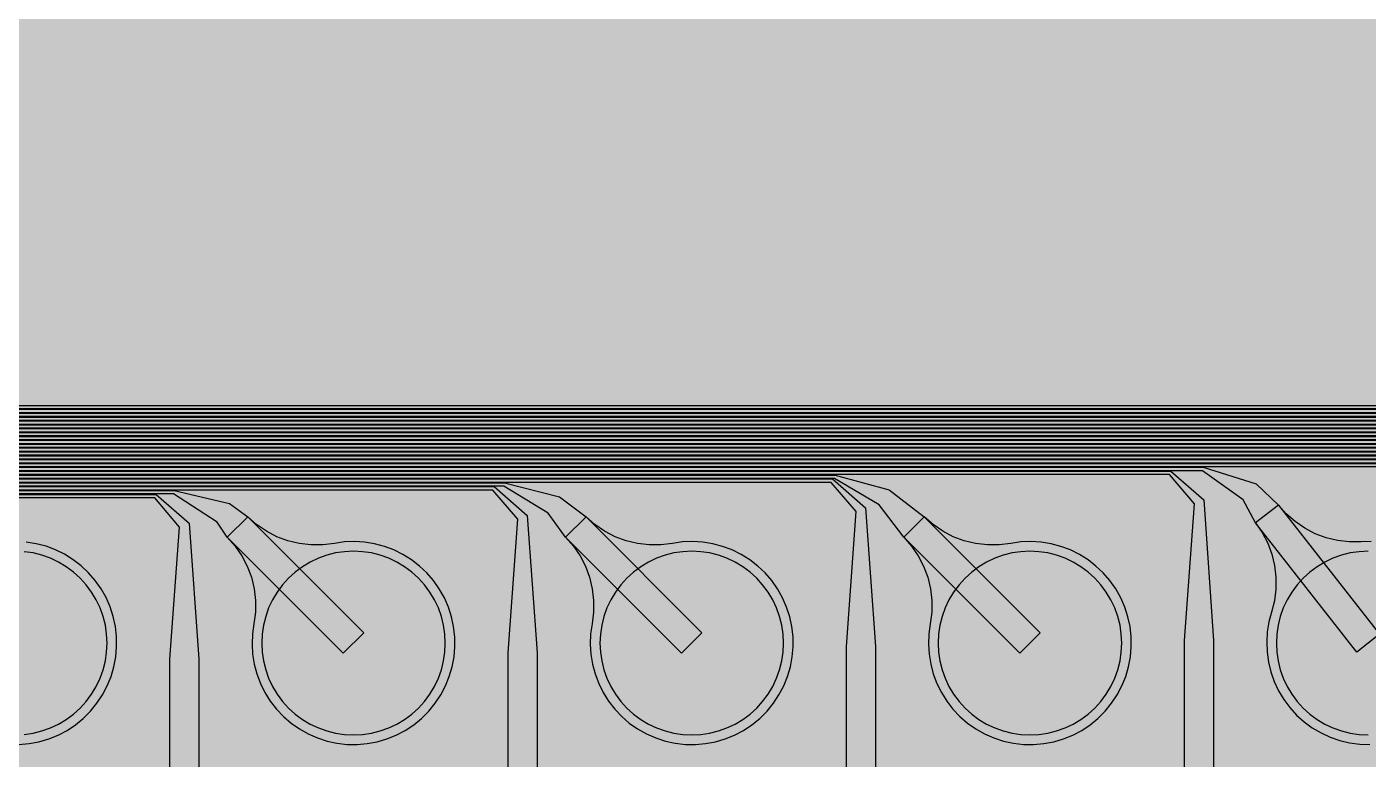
# Model space of a CAD drawing. Header units: metres. Extents: x -7231 to 10969, y -37556 to 1873.
# Drawn here: x -4007 to -2618, y -28051 to -27294 of the extents above; entities that cross this region are included whole.
import ezdxf

# ---------------------------------------------------------------- set-up
doc = ezdxf.new("R2010")
doc.units = ezdxf.units.M
for name, color, linetype in [('Metal1', 4, 'CONTINUOUS'), ('Metal2', 3, 'CONTINUOUS'), ('Polyimide', 7, 'CONTINUOUS'), ('Polyimide_Negative', 5, 'CONTINUOUS')]:
    doc.layers.add(name, color=color, linetype=linetype)

msp = doc.modelspace()

# ---------------------------------------------------------------- hatches: boundary and pattern name
at = {"layer": 'Polyimide'}
msp.add_hatch(color=7, dxfattribs=at).paths.add_polyline_path([(4065.7, -468), (4066.7, -502), (4068.5, -536), (4071.4, -570), (4075.5, -604), (4081, -638), (4088, -672), (4096.5, -706), (4106.6, -740), (4118.3, -774), (4131.6, -808), (4146.5, -842), (4162.9, -876), (4180.7, -910), (4199.8, -944), (4220.2, -978), (4241.7, -1012), (4264.2, -1046), (4287.5, -1080), (4311.5, -1114), (4336, -1148), (4360.9, -1182), (4385.9, -1216), (4410.9, -1250), (4435.7, -1284), (4460.2, -1318), (4484.2, -1352), (4507.5, -1385.9), (4530, -1419.9), (4551.5, -1453.9), (4571.9, -1487.9), (4591.1, -1521.9), (4608.9, -1555.9), (4625.3, -1589.9), (4640.1, -1623.9), (4653.4, -1657.9), (4665.1, -1691.9), (4675.2, -1725.9), (4683.7, -1759.9), (4690.7, -1793.9), (4696.2, -1827.9), (4700.3, -1861.9), (4703.2, -1895.9), (4705.1, -1929.9), (4706.1, -1963.9), (4706.4, -1997.9), (4706.5, -2031.9), (4706.5, -4793), (4710, -4838.4), (4720.2, -4882.7), (4737.1, -4925), (4760.1, -4964.2), (4788.9, -4999.5), (4822.6, -5030), (4860.5, -5055.1), (4901.8, -5074.2), (4901.8, -5074.2), (4970.7, -5105.2), (5034.7, -5145.3), (5092.8, -5193.5), (5143.8, -5249.2), (5186.9, -5311.2), (5221.2, -5378.4), (5246.2, -5449.7), (5261.4, -5523.7), (5266.5, -5599), (5261.4, -5674.3), (5246.2, -5748.3), (5221.2, -5819.6), (5186.9, -5886.8), (5143.8, -5948.8), (5092.8, -6004.5), (5034.7, -6052.7), (4970.7, -6092.8), (4901.8, -6123.8), (4860.5, -6142.9), (4822.6, -6168), (4788.9, -6198.5), (4760.1, -6233.8), (4737.1, -6273), (4720.2, -6315.3), (4710, -6359.6), (4706.5, -6405), (4706.5, -9221.5), (4710, -9266.9), (4720.2, -9311.2), (4737.1, -9353.5), (4760.1, -9392.7), (4788.9, -9428), (4822.6, -9458.5), (4860.5, -9483.6), (4901.8, -9502.7), (4970.7, -9533.7), (5034.7, -9573.8), (5092.8, -9622), (5143.8, -9677.7), (5186.9, -9739.7), (5221.2, -9806.9), (5246.2, -9878.2), (5261.4, -9952.2), (5266.5, -10027.5), (5261.4, -10102.8), (5246.2, -10176.8), (5221.2, -10248.1), (5186.9, -10315.3), (5143.8, -10377.3), (5092.8, -10433), (5034.7, -10481.2), (4970.7, -10521.3), (4901.8, -10552.3), (4860.5, -10571.4), (4822.6, -10596.5), (4788.9, -10627), (4760.1, -10662.3), (4737.1, -10701.5), (4720.2, -10743.8), (4710, -10788.1), (4706.5, -10833.5), (4706.5, -13650), (4710, -13695.4), (4720.2, -13739.7), (4737.1, -13782), (4760.1, -13821.2), (4788.9, -13856.5), (4822.6, -13887), (4860.5, -13912.1), (4901.8, -13931.2), (4970.7, -13962.2), (5034.7, -14002.2), (5092.8, -14050.5), (5143.8, -14106.2), (5186.9, -14168.2), (5221.2, -14235.4), (5246.2, -14306.7), (5261.4, -14380.7), (5266.5, -14456), (5261.4, -14531.3), (5246.2, -14605.3), (5221.2, -14676.5), (5186.9, -14743.8), (5143.8, -14805.8), (5092.8, -14861.5), (5034.7, -14909.7), (4970.7, -14949.8), (4901.8, -14980.8), (4860.5, -14999.9), (4822.6, -15025), (4788.9, -15055.5), (4760.1, -15090.8), (4737.1, -15130), (4720.2, -15172.3), (4710, -15216.6), (4706.5, -15262), (4706.5, -15456), (4720.9, -15750), (4764.1, -16041.3), (4835.7, -16326.8), (4934.9, -16604), (5060.7, -16870.2), (5212.1, -17122.7), (5387.5, -17359.2), (5585.2, -17577.3), (5803.3, -17775), (6039.8, -17950.4), (6292.3, -18101.8), (6558.4, -18227.6), (6835.6, -18326.8), (7121.2, -18398.3), (7412.4, -18441.5), (7706.5, -18456), (9969, -18456), (10047.4, -18459.8), (10125.1, -18471.4), (10201.2, -18490.4), (10275.2, -18516.9), (10346.1, -18550.5), (10413.5, -18590.8), (10476.5, -18637.6), (10534.7, -18690.3), (10587.4, -18748.5), (10634.2, -18811.5), (10674.5, -18878.9), (10708.1, -18949.8), (10734.6, -19023.8), (10753.6, -19099.9), (10765.2, -19177.6), (10769, -19256), (10769, -20895.8), (10730.2, -20951.4), (10694.6, -21009.1), (10662.2, -21068.6), (10633.2, -21129.9), (10607.6, -21192.7), (10585.5, -21256.7), (10566.9, -21322), (10552, -21388.1), (10540.8, -21455), (10533.4, -21522.3), (10529.6, -21590), (10529.6, -21657.8), (10533.4, -21725.5), (10540.8, -21792.9), (10552, -21859.7), (10566.9, -21925.9), (10585.5, -21991.1), (10607.6, -22055.2), (10633.2, -22117.9), (10662.2, -22179.2), (10694.6, -22238.7), (10730.2, -22296.4), (10769, -22352), (10769, -32454.2), (10728.7, -32510.5), (10691.7, -32568.9), (10658, -32629.3), (10627.8, -32691.6), (10601.2, -32755.4), (10578.2, -32820.7), (10558.9, -32887.1), (10543.4, -32954.5), (10531.8, -33022.7), (10524, -33091.4), (10520.1, -33160.5), (10520.1, -33229.7), (10524, -33298.8), (10531.8, -33367.5), (10543.4, -33435.7), (10558.9, -33503.1), (10578.2, -33569.5), (10601.2, -33634.8), (10627.8, -33698.6), (10658, -33760.8), (10691.7, -33821.3), (10728.7, -33879.7), (10769, -33936), (10769, -36556), (10765.2, -36634.4), (10753.6, -36712.1), (10734.6, -36788.2), (10708.1, -36862.1), (10674.5, -36933.1), (10634.2, -37000.5), (10587.4, -37063.5), (10534.7, -37121.7), (10476.5, -37174.4), (10413.5, -37221.2), (10346.1, -37261.5), (10275.2, -37295.1), (10201.2, -37321.6), (10125.1, -37340.6), (10047.4, -37352.1), (9969, -37356), (-6231, -37356), (-6309.4, -37352.1), (-6387.1, -37340.6), (-6463.2, -37321.6), (-6537.2, -37295.1), (-6608.1, -37261.5), (-6675.5, -37221.2), (-6738.5, -37174.4), (-6796.7, -37121.7), (-6849.4, -37063.5), (-6896.2, -37000.5), (-6936.5, -36933.1), (-6970.1, -36862.1), (-6996.6, -36788.2), (-7015.6, -36712.1), (-7027.2, -36634.4), (-7031, -36556), (-7031, -33936), (-6990.7, -33879.8), (-6953.7, -33821.3), (-6920, -33760.9), (-6889.8, -33698.6), (-6863.2, -33634.8), (-6840.2, -33569.5), (-6820.9, -33503.1), (-6805.4, -33435.7), (-6793.7, -33367.5), (-6785.9, -33298.8), (-6782, -33229.7), (-6782, -33160.5), (-6785.9, -33091.4), (-6793.7, -33022.7), (-6805.4, -32954.5), (-6820.9, -32887.1), (-6840.2, -32820.6), (-6863.2, -32755.4), (-6889.8, -32691.5), (-6920, -32629.3), (-6953.7, -32568.9), (-6990.7, -32510.4), (-7031, -32454.2), (-7031, -22364.8), (-6990.7, -22308.6), (-6953.7, -22250.1), (-6920, -22189.7), (-6889.8, -22127.5), (-6863.2, -22063.6), (-6840.2, -21998.4), (-6820.9, -21931.9), (-6805.4, -21864.5), (-6793.7, -21796.3), (-6785.9, -21727.6), (-6782, -21658.5), (-6782, -21589.3), (-6785.9, -21520.3), (-6793.7, -21451.5), (-6805.4, -21383.3), (-6820.9, -21315.9), (-6840.2, -21249.5), (-6863.2, -21184.2), (-6889.8, -21120.4), (-6920, -21058.1), (-6953.7, -20997.7), (-6990.7, -20939.3), (-7031, -20883), (-7031, -19256), (-7027.2, -19177.6), (-7015.6, -19099.9), (-6996.6, -19023.8), (-6970.1, -18949.8), (-6936.5, -18878.9), (-6896.2, -18811.5), (-6849.4, -18748.5), (-6796.7, -18690.3), (-6738.5, -18637.6), (-6675.5, -18590.8), (-6608.1, -18550.5), (-6537.2, -18516.9), (-6463.2, -18490.4), (-6387.1, -18471.4), (-6309.4, -18459.8), (-6231, -18456), (-3968.5, -18456), (-3674.4, -18441.5), (-3383.2, -18398.3), (-3097.6, -18326.8), (-2820.4, -18227.6), (-2554.3, -18101.8), (-2301.8, -17950.4), (-2065.3, -17775), (-1847.2, -17577.3), (-1649.5, -17359.2), (-1474.1, -17122.7), (-1322.7, -16870.2), (-1196.9, -16604), (-1097.7, -16326.8), (-1026.1, -16041.3), (-982.9, -15750), (-968.5, -15456), (-968.5, -15262), (-972, -15216.6), (-982.2, -15172.3), (-999.1, -15130), (-1022.1, -15090.8), (-1050.9, -15055.5), (-1084.6, -15025), (-1122.5, -14999.9), (-1163.8, -14980.8), (-1232.7, -14949.8), (-1296.7, -14909.7), (-1354.8, -14861.5), (-1405.8, -14805.8), (-1448.9, -14743.8), (-1483.2, -14676.5), (-1508.2, -14605.3), (-1523.4, -14531.3), (-1528.5, -14456), (-1523.4, -14380.7), (-1508.2, -14306.7), (-1483.2, -14235.4), (-1448.9, -14168.2), (-1405.8, -14106.2), (-1354.8, -14050.5), (-1296.7, -14002.2), (-1232.7, -13962.2), (-1163.8, -13931.2), (-1122.5, -13912.1), (-1084.6, -13887), (-1050.9, -13856.5), (-1022.1, -13821.2), (-999.1, -13782), (-982.2, -13739.7), (-972, -13695.4), (-968.5, -13650), (-968.5, -12309.6), (-972, -12264.3), (-982.2, -12219.9), (-999.1, -12177.7), (-1022.1, -12138.5), (-1050.9, -12103.2), (-1084.6, -12072.6), (-1122.5, -12047.5), (-1163.8, -12028.5), (-1232.7, -11997.4), (-1296.7, -11957.4), (-1354.8, -11909.1), (-1405.8, -11853.5), (-1448.9, -11791.5), (-1483.2, -11724.2), (-1508.2, -11653), (-1523.4, -11579), (-1528.5, -11503.7), (-1523.4, -11428.3), (-1508.2, -11354.4), (-1483.2, -11283.1), (-1448.9, -11215.9), (-1405.8, -11153.8), (-1354.8, -11098.2), (-1296.7, -11049.9), (-1232.7, -11009.9), (-1163.8, -10978.8), (-1122.5, -10959.8), (-1084.6, -10934.7), (-1050.9, -10904.1), (-1022.1, -10868.9), (-999.1, -10829.6), (-982.2, -10787.4), (-972, -10743), (-968.5, -10697.7), (-968.5, -9357.3), (-972, -9311.9), (-982.2, -9267.6), (-999.1, -9225.4), (-1022.1, -9186.1), (-1050.9, -9150.8), (-1084.6, -9120.3), (-1122.5, -9095.2), (-1163.8, -9076.2), (-1163.8, -9076.2), (-1232.7, -9045.1), (-1296.7, -9005.1), (-1354.8, -8956.8), (-1405.8, -8901.1), (-1448.9, -8839.1), (-1483.2, -8771.9), (-1508.2, -8700.6), (-1523.4, -8626.7), (-1528.5, -8551.3), (-1523.4, -8476), (-1508.2, -8402), (-1483.2, -8330.8), (-1448.9, -8263.5), (-1405.8, -8201.5), (-1354.8, -8145.9), (-1296.7, -8097.6), (-1232.7, -8057.6), (-1163.8, -8026.5), (-1163.8, -8026.5), (-1122.5, -8007.4), (-1084.6, -7982.4), (-1050.9, -7951.8), (-1022.1, -7916.5), (-999.1, -7877.3), (-982.2, -7835), (-972, -7790.7), (-968.5, -7745.4), (-968.5, -6405), (-972, -6359.6), (-982.2, -6315.3), (-999.1, -6273), (-1022.1, -6233.8), (-1050.9, -6198.5), (-1084.6, -6168), (-1122.5, -6142.9), (-1163.8, -6123.8), (-1163.8, -6123.8), (-1232.7, -6092.8), (-1296.7, -6052.7), (-1354.8, -6004.5), (-1405.8, -5948.8), (-1448.9, -5886.8), (-1483.2, -5819.6), (-1508.2, -5748.3), (-1523.4, -5674.3), (-1528.5, -5599), (-1523.4, -5523.7), (-1508.2, -5449.7), (-1483.2, -5378.4), (-1448.9, -5311.2), (-1405.8, -5249.2), (-1354.8, -5193.5), (-1296.7, -5145.3), (-1232.7, -5105.2), (-1163.8, -5074.2), (-1163.8, -5074.2), (-1122.5, -5055.1), (-1084.6, -5030), (-1050.9, -4999.5), (-1022.1, -4964.2), (-999.1, -4925), (-982.2, -4882.7), (-972, -4838.4), (-968.5, -4793), (-968.5, -2031.9), (-968.4, -1997.9), (-968.1, -1963.9), (-967.1, -1929.9), (-965.2, -1895.9), (-962.2, -1861.9), (-958, -1827.9), (-952.4, -1793.9), (-945.3, -1759.9), (-936.6, -1725.9), (-926.4, -1691.9), (-914.4, -1657.9), (-900.9, -1623.9), (-885.7, -1589.9), (-869.1, -1555.9), (-850.9, -1521.9), (-831.4, -1487.9), (-810.6, -1453.9), (-788.7, -1419.9), (-765.8, -1385.9), (-742.1, -1352), (-717.6, -1318), (-692.7, -1284), (-667.4, -1250), (-641.9, -1216), (-616.4, -1182), (-591.1, -1148), (-566.1, -1114), (-541.7, -1080), (-517.9, -1046), (-495, -1012), (-473.1, -978), (-452.4, -944), (-432.8, -910), (-414.7, -876), (-398, -842), (-382.9, -808), (-369.3, -774), (-357.4, -740), (-347.1, -706), (-338.4, -672), (-331.3, -638), (-325.7, -604), (-321.5, -570), (-318.6, -536), (-316.7, -502), (-315.7, -468), (-315.3, -434), (-315.2, -400), (-315.2, 401), (-315.2, 451), (-315.2, 1644), (-270.2, 1644), (-270, 1637.1), (-269.4, 1630.3), (-268.2, 1623.5), (-266.7, 1616.8), (-264.7, 1610.2), (-262.3, 1603.8), (-259.4, 1597.6), (-256.2, 1591.5), (-252.6, 1585.7), (-248.6, 1580.1), (-244.2, 1574.8), (-239.5, 1569.8), (-234.5, 1565.1), (-229.2, 1560.7), (-223.6, 1556.7), (-217.8, 1553.1), (-211.7, 1549.8), (-205.4, 1547), (-199, 1544.6), (-192.4, 1542.6), (-185.7, 1541), (-179, 1539.9), (-172.1, 1539.2), (-165.2, 1539), (-158.4, 1539.2), (-151.5, 1539.9), (-144.8, 1541), (-138.1, 1542.6), (-131.5, 1544.6), (-125.1, 1547), (-118.8, 1549.8), (-112.8, 1553.1), (-106.9, 1556.7), (-101.3, 1560.7), (-96, 1565.1), (-91, 1569.8), (-86.3, 1574.8), (-81.9, 1580.1), (-77.9, 1585.7), (-74.3, 1591.5), (-71.1, 1597.6), (-68.2, 1603.8), (-65.8, 1610.2), (-63.8, 1616.8), (-62.3, 1623.5), (-61.1, 1630.3), (-60.5, 1637.1), (-60.2, 1644), (1853, 1644), (1853, 1573), (3815.2, 1573), (3815.5, 1579.5), (3816.1, 1586.1), (3817.2, 1592.5), (3818.7, 1598.9), (3820.6, 1605.1), (3822.9, 1611.3), (3825.6, 1617.2), (3828.6, 1623), (3832.1, 1628.6), (3835.9, 1633.9), (3840.1, 1638.9), (3844.5, 1643.7), (3849.3, 1648.2), (3854.4, 1652.3), (3859.7, 1656.1), (3865.2, 1659.6), (3871, 1662.7), (3877, 1665.4), (3883.1, 1667.7), (3889.4, 1669.6), (3895.7, 1671.1), (3902.2, 1672.1), (3908.7, 1672.8), (3915.2, 1673), (3921.8, 1672.8), (3928.3, 1672.1), (3934.8, 1671.1), (3941.1, 1669.6), (3947.4, 1667.7), (3953.5, 1665.4), (3959.5, 1662.7), (3965.2, 1659.6), (3970.8, 1656.1), (3976.1, 1652.3), (3981.2, 1648.2), (3986, 1643.7), (3990.4, 1638.9), (3994.6, 1633.9), (3998.4, 1628.6), (4001.9, 1623), (4004.9, 1617.2), (4007.6, 1611.3), (4009.9, 1605.1), (4011.8, 1598.9), (4013.3, 1592.5), (4014.4, 1586.1), (4015, 1579.5), (4015.2, 1573), (4065.2, 1573), (4065.2, 451), (4065.2, 401), (4065.2, -400), (4065.3, -434), (4065.7, -468)])

# ---------------------------------------------------------------- linework, layer by layer
at = {"layer": 'Metal1'}
for points in [[(1352.7, -19211.9), (1352.7, -30199.7), (1321.7, -30230.7), (-5962.2, -30230.7), (-5993.2, -30199.7), (-5993.2, -27720.3), (-5962.2, -27689.2), (-22.8, -27689.2), (11.1, -27719.1), (21.5, -27877.1), (21.5, -28671), (-8.5, -28671), (-8.5, -27877.1), (1.9, -27722.9), (-24.2, -27692.8), (-5960.8, -27692.8), (-5989.7, -27721.7), (-5989.7, -30198.3), (-5960.8, -30227.2), (1320.3, -30227.2), (1349.2, -30198.3), (1349.2, -19211.9)], [(1344.7, -19211.9), (1344.7, -30191.7), (1313.7, -30222.7), (-5954.2, -30222.7), (-5985.2, -30191.7), (-5985.2, -27728.3), (-5954.2, -27697.2), (-372.8, -27697.2), (-338.9, -27727.1), (-328.5, -27883.5), (-328.5, -28671), (-358.5, -28671), (-358.5, -27883.5), (-348.1, -27730.9), (-374.2, -27700.8), (-5952.8, -27700.8), (-5981.7, -27729.7), (-5981.7, -30190.3), (-5952.8, -30219.2), (1312.3, -30219.2), (1341.2, -30190.3), (1341.2, -19211.9)], [(1336.7, -19211.9), (1336.7, -30183.7), (1305.7, -30214.7), (-5946.2, -30214.7), (-5977.2, -30183.7), (-5977.2, -27736.3), (-5946.2, -27705.2), (-722.8, -27705.2), (-688.9, -27735.1), (-678.5, -27889.9), (-678.5, -28671), (-708.5, -28671), (-708.5, -27889.9), (-698.1, -27738.9), (-724.2, -27708.8), (-5944.8, -27708.8), (-5973.7, -27737.7), (-5973.7, -30182.3), (-5944.8, -30211.2), (1304.3, -30211.2), (1333.2, -30182.3), (1333.2, -19211.9)], [(1328.7, -19211.9), (1328.7, -30175.7), (1297.7, -30206.7), (-5938.2, -30206.7), (-5969.2, -30175.7), (-5969.2, -27744.3), (-5938.2, -27713.2), (-1072.8, -27713.2), (-1038.8, -27743.1), (-1028.5, -27896.3), (-1028.5, -28671), (-1058.5, -28671), (-1058.5, -27896.3), (-1048.2, -27746.9), (-1074.2, -27716.8), (-5936.8, -27716.8), (-5965.7, -27745.7), (-5965.7, -30174.3), (-5936.8, -30203.2), (1296.3, -30203.2), (1325.2, -30174.3), (1325.2, -19211.9)], [(1320.7, -19211.9), (1320.7, -30167.7), (1289.7, -30198.7), (-5930.2, -30198.7), (-5961.2, -30167.7), (-5961.2, -27752.3), (-5930.2, -27721.2), (-1422.8, -27721.2), (-1388.8, -27751.1), (-1378.5, -27902.7), (-1378.5, -28671), (-1408.5, -28671), (-1408.5, -27902.7), (-1398.2, -27754.9), (-1424.2, -27724.8), (-5928.8, -27724.8), (-5957.7, -27753.7), (-5957.7, -30166.3), (-5928.8, -30195.2), (1288.3, -30195.2), (1317.2, -30166.3), (1317.2, -19211.9)], [(1312.7, -19211.9), (1312.7, -30159.7), (1281.7, -30190.7), (-5922.2, -30190.7), (-5953.2, -30159.7), (-5953.2, -27760.3), (-5922.2, -27729.2), (-1772.8, -27729.2), (-1738.8, -27759.1), (-1728.5, -27909.1), (-1728.5, -28671), (-1758.5, -28671), (-1758.5, -27909.1), (-1748.2, -27762.9), (-1774.2, -27732.8), (-5920.8, -27732.8), (-5949.7, -27761.7), (-5949.7, -30158.3), (-5920.8, -30187.2), (1280.3, -30187.2), (1309.2, -30158.3), (1309.2, -19211.9)], [(1304.7, -19211.9), (1304.7, -30151.7), (1273.7, -30182.7), (-5914.2, -30182.7), (-5945.2, -30151.7), (-5945.2, -27768.3), (-5914.2, -27737.2), (-2122.8, -27737.2), (-2088.8, -27767), (-2078.5, -27915.5), (-2078.5, -28671), (-2108.5, -28671), (-2108.5, -27915.5), (-2098.2, -27771), (-2124.2, -27740.8), (-5912.8, -27740.8), (-5941.7, -27769.7), (-5941.7, -30150.3), (-5912.8, -30179.2), (1272.3, -30179.2), (1301.2, -30150.3), (1301.2, -19211.9)], [(1296.7, -19211.9), (1296.7, -30143.7), (1265.7, -30174.7), (-5906.2, -30174.7), (-5937.2, -30143.7), (-5937.2, -27776.3), (-5906.2, -27745.2), (-2472.8, -27745.2), (-2438.7, -27775), (-2428.5, -27921.9), (-2428.5, -28671), (-2458.5, -28671), (-2458.5, -27921.9), (-2448.3, -27779), (-2474.2, -27748.8), (-5904.8, -27748.8), (-5933.7, -27777.7), (-5933.7, -30142.3), (-5904.8, -30171.2), (1264.3, -30171.2), (1293.2, -30142.3), (1293.2, -19211.9)], [(1288.8, -19211.9), (1288.8, -30135.7), (1257.7, -30166.7), (-5898.2, -30166.7), (-5929.2, -30135.7), (-5929.2, -27784.3), (-5898.2, -27753.2), (-2822.8, -27753.2), (-2788.7, -27783), (-2778.5, -27928.3), (-2778.5, -28671), (-2808.5, -28671), (-2808.5, -27928.3), (-2798.3, -27787), (-2824.2, -27756.8), (-5896.8, -27756.8), (-5925.7, -27785.7), (-5925.7, -30134.3), (-5896.8, -30163.2), (1256.3, -30163.2), (1285.2, -30134.3), (1285.2, -19211.9)], [(1280.8, -19211.9), (1280.8, -30127.7), (1249.7, -30158.7), (-5890.2, -30158.7), (-5921.2, -30127.7), (-5921.2, -27792.3), (-5890.2, -27761.2), (-3172.8, -27761.2), (-3138.7, -27791), (-3128.5, -27934.7), (-3128.5, -28671), (-3158.5, -28671), (-3158.5, -27934.7), (-3148.3, -27795), (-3174.2, -27764.8), (-5888.8, -27764.8), (-5917.7, -27793.7), (-5917.7, -30126.3), (-5888.8, -30155.2), (1248.3, -30155.2), (1277.2, -30126.3), (1277.2, -19211.9)], [(1272.8, -19211.9), (1272.8, -30119.7), (1241.7, -30150.7), (-5882.2, -30150.7), (-5913.2, -30119.7), (-5913.2, -27800.3), (-5882.2, -27769.2), (-3522.8, -27769.2), (-3488.7, -27799), (-3478.5, -27941.1), (-3478.5, -28671), (-3508.5, -28671), (-3508.5, -27941.1), (-3498.3, -27803), (-3524.2, -27772.8), (-5880.8, -27772.8), (-5909.7, -27801.7), (-5909.7, -30118.3), (-5880.8, -30147.2), (1240.3, -30147.2), (1269.2, -30118.3), (1269.2, -19211.9)], [(1264.8, -19211.9), (1264.8, -30111.7), (1233.7, -30142.7), (-5874.2, -30142.7), (-5905.2, -30111.7), (-5905.2, -27808.3), (-5874.2, -27777.2), (-3872.8, -27777.2), (-3838.6, -27807), (-3828.5, -27947.5), (-3828.5, -28671), (-3858.5, -28671), (-3858.5, -27947.5), (-3848.4, -27811), (-3874.2, -27780.8), (-5872.8, -27780.8), (-5901.7, -27809.7), (-5901.7, -30110.3), (-5872.8, -30139.2), (1232.3, -30139.2), (1261.2, -30110.3), (1261.2, -19211.9)]]:
    msp.add_lwpolyline(points, dxfattribs=at)
at = {"layer": 'Metal2'}
for points in [[(1356.7, -19211.9), (1356.7, -30203.7), (1325.7, -30234.7), (-5966.2, -30234.7), (-5997.2, -30203.7), (-5997.2, -27716.3), (-5966.2, -27685.2), (10.8, -27685.2), (60.3, -27707.9), (109.5, -27776.6), (194.5, -27923.5), (168.5, -27938.5), (83.5, -27791.6), (50.3, -27718), (9.8, -27688.8), (-5964.8, -27688.8), (-5993.7, -27717.7), (-5993.7, -30202.3), (-5964.8, -30231.2), (1324.3, -30231.2), (1353.2, -30202.3), (1353.2, -19211.9)], [(1348.7, -19211.9), (1348.7, -30195.7), (1317.7, -30226.7), (-5958.2, -30226.7), (-5989.2, -30195.7), (-5989.2, -27724.3), (-5958.2, -27693.2), (-339.3, -27693.2), (-289.1, -27715.4), (-242.8, -27777.7), (-155.6, -27923.3), (-181.4, -27938.7), (-268.5, -27793.1), (-299.5, -27726.1), (-340.2, -27696.8), (-5956.8, -27696.8), (-5985.7, -27725.7), (-5985.7, -30194.3), (-5956.8, -30223.2), (1316.3, -30223.2), (1345.2, -30194.3), (1345.2, -19211.9)], [(1340.7, -19211.9), (1340.7, -30187.7), (1309.7, -30218.7), (-5950.2, -30218.7), (-5981.2, -30187.7), (-5981.2, -27732.3), (-5950.2, -27701.2), (-689.3, -27701.2), (-638.6, -27722.9), (-595.1, -27778.8), (-505.7, -27923.1), (-531.3, -27938.9), (-620.6, -27794.6), (-649.3, -27734.1), (-690.2, -27704.8), (-5948.8, -27704.8), (-5977.7, -27733.7), (-5977.7, -30186.3), (-5948.8, -30215.2), (1308.3, -30215.2), (1337.2, -30186.3), (1337.2, -19211.9)], [(1332.7, -19211.9), (1332.7, -30179.7), (1301.7, -30210.7), (-5942.2, -30210.7), (-5973.2, -30179.7), (-5973.2, -27740.3), (-5942.2, -27709.2), (-1039.3, -27709.2), (-988, -27730.3), (-947.5, -27780.1), (-855.9, -27922.9), (-881.1, -27939.1), (-972.8, -27796.3), (-999, -27742.2), (-1040.2, -27712.8), (-5940.8, -27712.8), (-5969.7, -27741.7), (-5969.7, -30178.3), (-5940.8, -30207.2), (1300.3, -30207.2), (1329.2, -30178.3), (1329.2, -19211.9)], [(1324.7, -19211.9), (1324.7, -30171.7), (1293.7, -30202.7), (-5934.2, -30202.7), (-5965.2, -30171.7), (-5965.2, -27748.3), (-5934.2, -27717.2), (-1389.3, -27717.2), (-1337.4, -27737.7), (-1300.1, -27781.4), (-1206, -27922.7), (-1231, -27939.3), (-1325.1, -27798.1), (-1348.8, -27750.3), (-1390.2, -27720.8), (-5932.8, -27720.8), (-5961.7, -27749.7), (-5961.7, -30170.3), (-5932.8, -30199.2), (1292.3, -30199.2), (1321.2, -30170.3), (1321.2, -19211.9)], [(1316.7, -19211.9), (1316.7, -30163.7), (1285.7, -30194.7), (-5926.2, -30194.7), (-5957.2, -30163.7), (-5957.2, -27756.3), (-5926.2, -27725.2), (-1739.3, -27725.2), (-1686.7, -27745), (-1652.8, -27782.9), (-1556.2, -27922.5), (-1580.8, -27939.5), (-1677.4, -27800), (-1698.6, -27758.4), (-1740.1, -27728.8), (-5924.8, -27728.8), (-5953.7, -27757.7), (-5953.7, -30162.3), (-5924.8, -30191.2), (1284.3, -30191.2), (1313.2, -30162.3), (1313.2, -19211.9)], [(1308.7, -19211.9), (1308.7, -30155.7), (1277.7, -30186.7), (-5918.2, -30186.7), (-5949.2, -30155.7), (-5949.2, -27764.3), (-5918.2, -27733.2), (-2089.3, -27733.2), (-2036, -27752.2), (-2005.5, -27784.5), (-1906.3, -27922.2), (-1930.7, -27939.8), (-2029.9, -27802.1), (-2048.3, -27766.5), (-2090.1, -27736.8), (-5916.8, -27736.8), (-5945.7, -27765.7), (-5945.7, -30154.3), (-5916.8, -30183.2), (1276.3, -30183.2), (1305.2, -30154.3), (1305.2, -19211.9)], [(1300.7, -19211.9), (1300.7, -30147.7), (1269.7, -30178.7), (-5910.2, -30178.7), (-5941.2, -30147.7), (-5941.2, -27772.3), (-5910.2, -27741.2), (-2439.3, -27741.2), (-2385.3, -27759.3), (-2358.4, -27786.3), (-2256.5, -27922), (-2280.5, -27940), (-2382.4, -27804.3), (-2398.1, -27774.7), (-2440.1, -27744.8), (-5908.8, -27744.8), (-5937.7, -27773.7), (-5937.7, -30146.3), (-5908.8, -30175.2), (1268.3, -30175.2), (1297.2, -30146.3), (1297.2, -19211.9)], [(1292.8, -19211.9), (1292.8, -30139.7), (1261.7, -30170.7), (-5902.2, -30170.7), (-5933.2, -30139.7), (-5933.2, -27780.3), (-5902.2, -27749.2), (-2789.3, -27749.2), (-2734.5, -27766.3), (-2711.4, -27788.2), (-2606.7, -27921.7), (-2630.3, -27940.3), (-2735.1, -27806.7), (-2747.9, -27782.9), (-2790.1, -27752.8), (-5900.8, -27752.8), (-5929.7, -27781.7), (-5929.7, -30138.3), (-5900.8, -30167.2), (1260.3, -30167.2), (1289.2, -30138.3), (1289.2, -19211.9)], [(1284.8, -19211.9), (1284.8, -30131.7), (1253.7, -30162.7), (-5894.2, -30162.7), (-5925.2, -30131.7), (-5925.2, -27788.3), (-5894.2, -27757.2), (-3170.2, -27757.2), (-3114.1, -27772.4), (-3077.9, -27800.4), (-2957.9, -27920.4), (-2979.1, -27941.6), (-3099.1, -27821.6), (-3124.5, -27788), (-3170.8, -27760.8), (-5892.8, -27760.8), (-5921.7, -27789.7), (-5921.7, -30130.3), (-5892.8, -30159.2), (1252.3, -30159.2), (1281.2, -30130.3), (1281.2, -19211.9)], [(1276.8, -19211.9), (1276.8, -30123.7), (1245.7, -30154.7), (-5886.2, -30154.7), (-5917.2, -30123.7), (-5917.2, -27796.3), (-5886.2, -27765.2), (-3512.2, -27765.2), (-3455.5, -27779.6), (-3427.9, -27800.4), (-3307.9, -27920.4), (-3329.1, -27941.6), (-3449.1, -27821.6), (-3467, -27796.8), (-3512.8, -27768.8), (-5884.8, -27768.8), (-5913.7, -27797.7), (-5913.7, -30122.3), (-5884.8, -30151.2), (1244.3, -30151.2), (1273.2, -30122.3), (1273.2, -19211.9)], [(1268.8, -19211.9), (1268.8, -30115.7), (1237.7, -30146.7), (-5878.2, -30146.7), (-5909.2, -30115.7), (-5909.2, -27804.3), (-5878.2, -27773.2), (-3854.2, -27773.2), (-3796.8, -27786.6), (-3777.9, -27800.4), (-3657.9, -27920.4), (-3679.1, -27941.6), (-3799.1, -27821.6), (-3809.7, -27805.9), (-3854.8, -27776.8), (-5876.8, -27776.8), (-5905.7, -27805.7), (-5905.7, -30114.3), (-5876.8, -30143.2), (1236.3, -30143.2), (1265.2, -30114.3), (1265.2, -19211.9)], [(-2615.3, -27826), (-2625.8, -27826.3), (-2638, -27826.4), (-2650.1, -27825), (-2661.9, -27822.1), (-2673.4, -27817.9), (-2684.2, -27812.3), (-2694.2, -27805.4), (-2703.4, -27797.3), (-2711.4, -27788.2), (-2735.1, -27806.7), (-2735.1, -27806.7), (-2728.1, -27816.8), (-2722.5, -27827.6), (-2718.2, -27839), (-2715.3, -27850.8), (-2713.9, -27862.9), (-2713.9, -27875.1), (-2715.5, -27887.2), (-2718.5, -27899), (-2721.2, -27909.1), (-2722.9, -27919.4), (-2723.5, -27929.9), (-2723.1, -27940.4), (-2721.6, -27950.7), (-2719.1, -27960.9), (-2715.7, -27970.8), (-2711.2, -27980.3), (-2705.8, -27989.3), (-2699.6, -27997.7), (-2692.5, -28005.5), (-2684.7, -28012.5), (-2676.3, -28018.7), (-2667.3, -28024), (-2657.8, -28028.4), (-2647.8, -28031.8), (-2637.7, -28034.2), (-2627.3, -28035.6), (-2616.8, -28036)], [(-4014.7, -28035.9), (-4004.3, -28035), (-3994, -28033.1), (-3983.9, -28030.1), (-3974.2, -28026.2), (-3964.9, -28021.3), (-3956.2, -28015.5), (-3948.1, -28008.9), (-3940.6, -28001.4), (-3934, -27993.3), (-3928.2, -27984.6), (-3923.3, -27975.3), (-3919.4, -27965.6), (-3916.4, -27955.5), (-3914.5, -27945.2), (-3913.6, -27934.8), (-3913.7, -27924.3), (-3914.9, -27913.9), (-3917.1, -27903.6), (-3920.4, -27893.6), (-3924.6, -27884), (-3929.8, -27874.9), (-3935.8, -27866.3), (-3942.7, -27858.4), (-3950.3, -27851.2), (-3958.6, -27844.8), (-3967.5, -27839.2), (-3976.9, -27834.6), (-3986.7, -27830.9), (-3996.9, -27828.3), (-4007.2, -27826.6)]]:
    msp.add_lwpolyline(points, dxfattribs=at)
for points in [[(-3799.1, -27821.6), (-3791, -27830.7), (-3784.1, -27840.8), (-3778.5, -27851.6), (-3774.2, -27863), (-3771.4, -27874.8), (-3770, -27886.9), (-3770, -27899.1), (-3771.6, -27911.2), (-3773.1, -27921.6), (-3773.5, -27932), (-3772.9, -27942.5), (-3771.2, -27952.8), (-3768.5, -27963), (-3764.8, -27972.8), (-3760.2, -27982.2), (-3754.6, -27991.1), (-3748.2, -27999.3), (-3741, -28006.9), (-3733.1, -28013.8), (-3724.5, -28019.8), (-3715.4, -28025), (-3705.8, -28029.2), (-3695.8, -28032.4), (-3685.6, -28034.6), (-3675.1, -28035.8), (-3664.7, -28035.9), (-3654.2, -28035), (-3643.9, -28033.1), (-3633.9, -28030.1), (-3624.2, -28026.2), (-3614.9, -28021.3), (-3606.2, -28015.5), (-3598.1, -28008.9), (-3590.6, -28001.4), (-3584, -27993.3), (-3578.2, -27984.6), (-3573.3, -27975.3), (-3569.4, -27965.6), (-3566.4, -27955.6), (-3564.5, -27945.3), (-3563.6, -27934.8), (-3563.7, -27924.4), (-3564.9, -27913.9), (-3567.1, -27903.7), (-3570.3, -27893.7), (-3574.5, -27884.1), (-3579.7, -27875), (-3585.7, -27866.4), (-3592.6, -27858.5), (-3600.2, -27851.3), (-3608.4, -27844.9), (-3617.3, -27839.3), (-3626.7, -27834.7), (-3636.5, -27831), (-3646.7, -27828.3), (-3657, -27826.6), (-3667.5, -27826), (-3677.9, -27826.4), (-3688.3, -27827.9), (-3700.4, -27829.5), (-3712.6, -27829.5), (-3724.7, -27828.1), (-3736.5, -27825.3), (-3747.9, -27821), (-3758.7, -27815.4), (-3768.8, -27808.5), (-3777.9, -27800.4), (-3799.1, -27821.6)], [(-3449.1, -27821.6), (-3441, -27830.7), (-3434.1, -27840.8), (-3428.5, -27851.6), (-3424.2, -27863), (-3421.4, -27874.8), (-3420, -27886.9), (-3420, -27899.1), (-3421.6, -27911.2), (-3423.1, -27921.6), (-3423.5, -27932), (-3422.9, -27942.5), (-3421.2, -27952.8), (-3418.5, -27963), (-3414.8, -27972.8), (-3410.2, -27982.2), (-3404.6, -27991.1), (-3398.2, -27999.3), (-3391, -28006.9), (-3383.1, -28013.8), (-3374.5, -28019.8), (-3365.4, -28025), (-3355.8, -28029.2), (-3345.8, -28032.4), (-3335.6, -28034.6), (-3325.1, -28035.8), (-3314.7, -28035.9), (-3304.2, -28035), (-3293.9, -28033.1), (-3283.9, -28030.1), (-3274.2, -28026.2), (-3264.9, -28021.3), (-3256.2, -28015.5), (-3248.1, -28008.9), (-3240.6, -28001.4), (-3234, -27993.3), (-3228.2, -27984.6), (-3223.3, -27975.3), (-3219.4, -27965.6), (-3216.4, -27955.6), (-3214.5, -27945.3), (-3213.6, -27934.8), (-3213.7, -27924.4), (-3214.9, -27913.9), (-3217.1, -27903.7), (-3220.3, -27893.7), (-3224.5, -27884.1), (-3229.7, -27875), (-3235.7, -27866.4), (-3242.6, -27858.5), (-3250.2, -27851.3), (-3258.4, -27844.9), (-3267.3, -27839.3), (-3276.7, -27834.7), (-3286.5, -27831), (-3296.7, -27828.3), (-3307, -27826.6), (-3317.5, -27826), (-3327.9, -27826.4), (-3338.3, -27827.9), (-3350.4, -27829.5), (-3362.6, -27829.5), (-3374.7, -27828.1), (-3386.5, -27825.3), (-3397.9, -27821), (-3408.7, -27815.4), (-3418.8, -27808.5), (-3427.9, -27800.4), (-3449.1, -27821.6)], [(-3099.1, -27821.6), (-3091, -27830.7), (-3084.1, -27840.8), (-3078.5, -27851.6), (-3074.2, -27863), (-3071.4, -27874.8), (-3070, -27886.9), (-3070, -27899.1), (-3071.6, -27911.2), (-3073.1, -27921.6), (-3073.5, -27932), (-3072.9, -27942.5), (-3071.2, -27952.8), (-3068.5, -27963), (-3064.8, -27972.8), (-3060.2, -27982.2), (-3054.6, -27991.1), (-3048.2, -27999.3), (-3041, -28006.9), (-3033.1, -28013.8), (-3024.5, -28019.8), (-3015.4, -28025), (-3005.8, -28029.2), (-2995.8, -28032.4), (-2985.6, -28034.6), (-2975.1, -28035.8), (-2964.7, -28035.9), (-2954.2, -28035), (-2943.9, -28033.1), (-2933.9, -28030.1), (-2924.2, -28026.2), (-2914.9, -28021.3), (-2906.2, -28015.5), (-2898.1, -28008.9), (-2890.6, -28001.4), (-2884, -27993.3), (-2878.2, -27984.6), (-2873.3, -27975.3), (-2869.4, -27965.6), (-2866.4, -27955.6), (-2864.5, -27945.3), (-2863.6, -27934.8), (-2863.7, -27924.4), (-2864.9, -27913.9), (-2867.1, -27903.7), (-2870.3, -27893.7), (-2874.5, -27884.1), (-2879.7, -27875), (-2885.7, -27866.4), (-2892.6, -27858.5), (-2900.2, -27851.3), (-2908.4, -27844.9), (-2917.3, -27839.3), (-2926.7, -27834.7), (-2936.5, -27831), (-2946.7, -27828.3), (-2957, -27826.6), (-2967.5, -27826), (-2977.9, -27826.4), (-2988.3, -27827.9), (-3000.4, -27829.5), (-3012.6, -27829.5), (-3024.7, -27828.1), (-3036.5, -27825.3), (-3047.9, -27821), (-3058.7, -27815.4), (-3068.8, -27808.5), (-3077.9, -27800.4), (-3099.1, -27821.6)]]:
    msp.add_lwpolyline(points, close=True, dxfattribs=at)
at = {"layer": 'Polyimide_Negative'}
for points in [[(-4009.2, -28025.5), (-4000, -28024.2), (-3990.9, -28021.9), (-3982.1, -28018.8), (-3973.7, -28014.8), (-3965.7, -28010), (-3958.2, -28004.4), (-3951.3, -27998.2), (-3945.1, -27991.3), (-3939.5, -27983.8), (-3934.7, -27975.8), (-3930.7, -27967.4), (-3927.6, -27958.6), (-3925.3, -27949.5), (-3924, -27940.3), (-3923.5, -27931), (-3923.5, -27931), (-3924, -27921.7), (-3925.3, -27912.5), (-3927.6, -27903.4), (-3930.7, -27894.6), (-3934.7, -27886.2), (-3939.5, -27878.2), (-3945.1, -27870.7), (-3951.3, -27863.8), (-3958.2, -27857.6), (-3965.7, -27852), (-3973.7, -27847.2), (-3982.1, -27843.2), (-3990.9, -27840.1), (-4000, -27837.8), (-4009.2, -27836.5)], [(-2618.5, -27836), (-2627.8, -27836.5), (-2637, -27837.8), (-2646.1, -27840.1), (-2654.9, -27843.2), (-2663.3, -27847.2), (-2671.3, -27852), (-2678.8, -27857.6), (-2685.7, -27863.8), (-2691.9, -27870.7), (-2697.5, -27878.2), (-2702.3, -27886.2), (-2706.3, -27894.6), (-2709.4, -27903.4), (-2711.7, -27912.5), (-2713, -27921.7), (-2713.5, -27931), (-2713, -27940.3), (-2711.7, -27949.5), (-2709.4, -27958.6), (-2706.3, -27967.4), (-2702.3, -27975.8), (-2697.5, -27983.8), (-2691.9, -27991.3), (-2685.7, -27998.2), (-2678.8, -28004.4), (-2671.3, -28010), (-2663.3, -28014.8), (-2654.9, -28018.8), (-2646.1, -28021.9), (-2637, -28024.2), (-2627.8, -28025.5), (-2618.5, -28026)]]:
    msp.add_lwpolyline(points, dxfattribs=at)
for points in [[(-3573.5, -27931), (-3574, -27921.7), (-3575.3, -27912.5), (-3577.6, -27903.4), (-3580.7, -27894.6), (-3584.7, -27886.2), (-3589.5, -27878.2), (-3595.1, -27870.7), (-3601.3, -27863.8), (-3608.2, -27857.6), (-3615.7, -27852), (-3623.7, -27847.2), (-3632.1, -27843.2), (-3640.9, -27840.1), (-3650, -27837.8), (-3659.2, -27836.5), (-3668.5, -27836), (-3677.8, -27836.5), (-3687, -27837.8), (-3696.1, -27840.1), (-3704.9, -27843.2), (-3713.3, -27847.2), (-3721.3, -27852), (-3728.8, -27857.6), (-3735.7, -27863.8), (-3741.9, -27870.7), (-3747.5, -27878.2), (-3752.3, -27886.2), (-3756.3, -27894.6), (-3759.4, -27903.4), (-3761.7, -27912.5), (-3763, -27921.7), (-3763.5, -27931), (-3763, -27940.3), (-3761.7, -27949.5), (-3759.4, -27958.6), (-3756.3, -27967.4), (-3752.3, -27975.8), (-3747.5, -27983.8), (-3741.9, -27991.3), (-3735.7, -27998.2), (-3728.8, -28004.4), (-3721.3, -28010), (-3713.3, -28014.8), (-3704.9, -28018.8), (-3696.1, -28021.9), (-3687, -28024.2), (-3677.8, -28025.5), (-3668.5, -28026), (-3659.2, -28025.5), (-3650, -28024.2), (-3640.9, -28021.9), (-3632.1, -28018.8), (-3623.7, -28014.8), (-3615.7, -28010), (-3608.2, -28004.4), (-3601.3, -27998.2), (-3595.1, -27991.3), (-3589.5, -27983.8), (-3584.7, -27975.8), (-3580.7, -27967.4), (-3577.6, -27958.6), (-3575.3, -27949.5), (-3574, -27940.3), (-3573.5, -27931)], [(-3223.5, -27931), (-3224, -27921.7), (-3225.3, -27912.5), (-3227.6, -27903.4), (-3230.7, -27894.6), (-3234.7, -27886.2), (-3239.5, -27878.2), (-3245.1, -27870.7), (-3251.3, -27863.8), (-3258.2, -27857.6), (-3265.7, -27852), (-3273.7, -27847.2), (-3282.1, -27843.2), (-3290.9, -27840.1), (-3300, -27837.8), (-3309.2, -27836.5), (-3318.5, -27836), (-3327.8, -27836.5), (-3337, -27837.8), (-3346.1, -27840.1), (-3354.9, -27843.2), (-3363.3, -27847.2), (-3371.3, -27852), (-3378.8, -27857.6), (-3385.7, -27863.8), (-3391.9, -27870.7), (-3397.5, -27878.2), (-3402.3, -27886.2), (-3406.3, -27894.6), (-3409.4, -27903.4), (-3411.7, -27912.5), (-3413, -27921.7), (-3413.5, -27931), (-3413, -27940.3), (-3411.7, -27949.5), (-3409.4, -27958.6), (-3406.3, -27967.4), (-3402.3, -27975.8), (-3397.5, -27983.8), (-3391.9, -27991.3), (-3385.7, -27998.2), (-3378.8, -28004.4), (-3371.3, -28010), (-3363.3, -28014.8), (-3354.9, -28018.8), (-3346.1, -28021.9), (-3337, -28024.2), (-3327.8, -28025.5), (-3318.5, -28026), (-3309.2, -28025.5), (-3300, -28024.2), (-3290.9, -28021.9), (-3282.1, -28018.8), (-3273.7, -28014.8), (-3265.7, -28010), (-3258.2, -28004.4), (-3251.3, -27998.2), (-3245.1, -27991.3), (-3239.5, -27983.8), (-3234.7, -27975.8), (-3230.7, -27967.4), (-3227.6, -27958.6), (-3225.3, -27949.5), (-3224, -27940.3), (-3223.5, -27931)], [(-2873.5, -27931), (-2874, -27921.7), (-2875.3, -27912.5), (-2877.6, -27903.4), (-2880.7, -27894.6), (-2884.7, -27886.2), (-2889.5, -27878.2), (-2895.1, -27870.7), (-2901.3, -27863.8), (-2908.2, -27857.6), (-2915.7, -27852), (-2923.7, -27847.2), (-2932.1, -27843.2), (-2940.9, -27840.1), (-2950, -27837.8), (-2959.2, -27836.5), (-2968.5, -27836), (-2977.8, -27836.5), (-2987, -27837.8), (-2996.1, -27840.1), (-3004.9, -27843.2), (-3013.3, -27847.2), (-3021.3, -27852), (-3028.8, -27857.6), (-3035.7, -27863.8), (-3041.9, -27870.7), (-3047.5, -27878.2), (-3052.3, -27886.2), (-3056.3, -27894.6), (-3059.4, -27903.4), (-3061.7, -27912.5), (-3063, -27921.7), (-3063.5, -27931), (-3063, -27940.3), (-3061.7, -27949.5), (-3059.4, -27958.6), (-3056.3, -27967.4), (-3052.3, -27975.8), (-3047.5, -27983.8), (-3041.9, -27991.3), (-3035.7, -27998.2), (-3028.8, -28004.4), (-3021.3, -28010), (-3013.3, -28014.8), (-3004.9, -28018.8), (-2996.1, -28021.9), (-2987, -28024.2), (-2977.8, -28025.5), (-2968.5, -28026), (-2959.2, -28025.5), (-2950, -28024.2), (-2940.9, -28021.9), (-2932.1, -28018.8), (-2923.7, -28014.8), (-2915.7, -28010), (-2908.2, -28004.4), (-2901.3, -27998.2), (-2895.1, -27991.3), (-2889.5, -27983.8), (-2884.7, -27975.8), (-2880.7, -27967.4), (-2877.6, -27958.6), (-2875.3, -27949.5), (-2874, -27940.3), (-2873.5, -27931)]]:
    msp.add_lwpolyline(points, close=True, dxfattribs=at)

doc.saveas('drawing.dxf')
